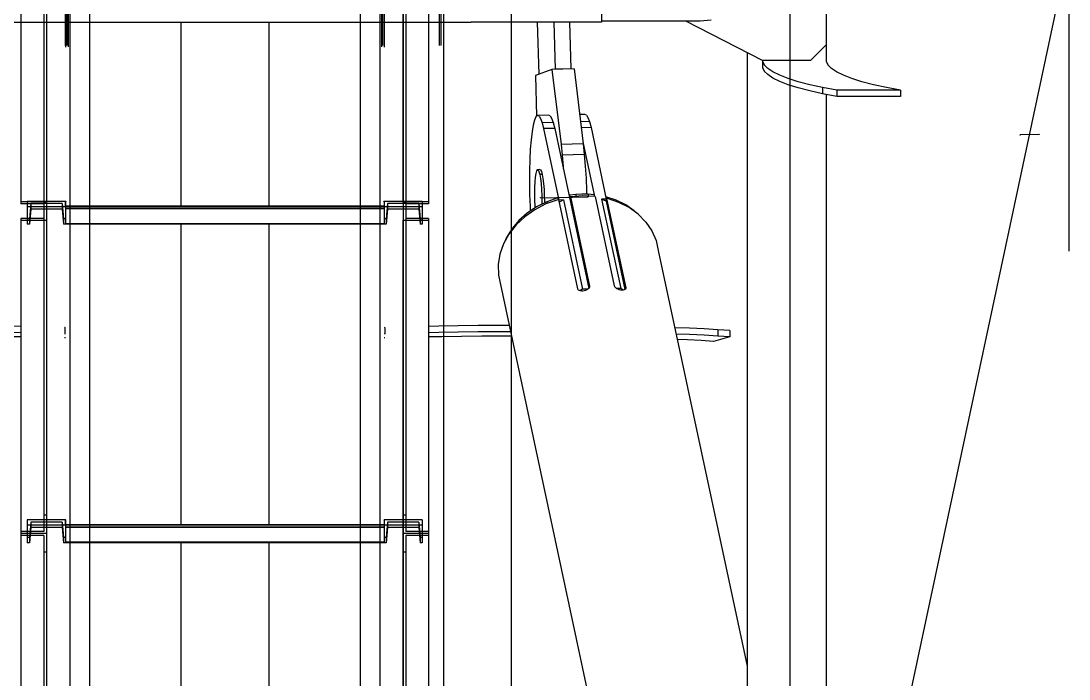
# Model space of a CAD drawing. Header units: millimetres. Extents: x 150209.93 to 150215.05, y 136675.65 to 136679.93.
# Drawn here: x 150211.3365 to 150211.4023, y 136676.6009 to 136676.6423 of the extents above; entities that cross this region are included whole.
import ezdxf

# ---------------------------------------------------------------- set-up
doc = ezdxf.new("R2010")
doc.units = ezdxf.units.MM
doc.header["$LTSCALE"] = 0.25
for name, pattern in [('CENTER', [50.8, 31.75, -6.35, 6.35, -6.35]), ('XKITLINE00', [0]), ('XKITLINE02', [4, 2, -2]), ('XKITLINE03', [6, 3, -1, 1, -1])]:
    doc.linetypes.add(name, pattern=pattern)

# ---------------------------------------------------------------- blocks, each defined once
blk = doc.blocks.new('çatıı')
at = {"color": 8, "linetype": 'CENTER'}
for p, q in [((12195, 4763.35), (12195, 6431.43)), ((12370, 3985.69), (12370, 5629.8)), ((12282.5, 4670.27), (12282.5, 5490.27)), ((12370, 4260.27), (12195, 5080.27)), ((12282.5, 4670.27), (12370, 5080.27)), ((12360.58, 5022.26), (12354.63, 5022.13)), ((12204.15, 5002.39), (12219.02, 5002.72))]:
    blk.add_line(p, q, dxfattribs=at)
at = {"color": 1, "linetype": 'XKITLINE03'}
for p, q in [((12049, 4289.12), (12049, 5553.53)), ((12160.98, 4289.11), (12160.98, 5553.53)), ((12054.98, 5549.66), (12055.01, 4280.28)), ((12154.98, 4280.28), (12154.98, 5549.66)), ((12049, 5096.97), (12049, 5001.09)), ((12160.98, 5001.09), (12160.98, 5096.97)), ((12055, 4999.55), (12055, 5001.25)), ((12154.98, 5001.25), (12154.98, 4999.55)), ((12055, 4999.73), (12154.98, 4999.73)), ((12049, 4995.28), (12049, 4896.99)), ((12160.98, 4896.99), (12160.98, 4995.28)), ((12055, 4899.56), (12055, 4901.26)), ((12055, 4899.74), (12154.98, 4899.74)), ((12154.98, 4901.26), (12154.98, 4899.56)), ((12049, 4896.99), (12049, 4801.11)), ((12160.98, 4801.11), (12160.98, 4896.99))]:
    blk.add_line(p, q, dxfattribs=at)
at = {"color": 116, "linetype": 'XKITLINE02', "true_color": 0x136734}
for p, q in [((12054.92, 5550.18), (12054.92, 4280.33)), ((12055.45, 5550.14), (12055.45, 4279.7)), ((12153.68, 5550.19), (12153.68, 4278.85)), ((12154.53, 5550.14), (12154.53, 4279.7)), ((12155.06, 5550.18), (12155.06, 4280.34)), ((12172.3, 5550.18), (12172.3, 4297.68)), ((12172.83, 5550.14), (12172.83, 4298.1)), ((12054.98, 5549.66), (12055.01, 4280.28)), ((12054.99, 5549.97), (12055.02, 4280.58)), ((12055.83, 5549.68), (12055.86, 4280.3)), ((12055.84, 5549.94), (12055.87, 4280.56)), ((12062.48, 5549.67), (12062.51, 4280.29)), ((12062.48, 5549.66), (12062.51, 4280.28)), ((12062.49, 5549.95), (12062.52, 4280.57)), ((12147.48, 5549.96), (12147.48, 4280.57)), ((12147.48, 5549.67), (12147.48, 4280.28)), ((12154.13, 5549.94), (12154.13, 4280.56)), ((12154.13, 5549.68), (12154.13, 4280.3)), ((12154.98, 5549.96), (12154.98, 4280.58)), ((12154.98, 5549.66), (12154.98, 4280.28)), ((12056.3, 5103.12), (12056.3, 5057.42)), ((12062.5, 5103.12), (12062.5, 5057.42)), ((12147.48, 5103.12), (12147.48, 5057.42)), ((12153.68, 5103.12), (12153.68, 5057.42)), ((12173.68, 5103.12), (12173.68, 5057.42)), ((12160.98, 5096.97), (12160.98, 4995.2)), ((12161.78, 5096.38), (12161.78, 4995.2)), ((12168.98, 5096.97), (12168.98, 5000.5)), ((12041, 5094.93), (12041, 5000.5)), ((12048.2, 5094.93), (12048.2, 4995.2)), ((12049, 5094.93), (12049, 4995.2)), ((12049, 5001.09), (12041, 5001.09)), ((12043, 5001.25), (12043, 4999.55)), ((12043, 5001.25), (12043, 4995.75)), ((12055, 5001.25), (12043, 5001.25)), ((12049, 5001.02), (12048.2, 5001.02)), ((12048.2, 5001.02), (12048.2, 4995.85)), ((12048.2, 5001.02), (12048.2, 4897.57)), ((12049, 5001.02), (12049, 4995.28)), ((12049, 5001.02), (12049, 4896.99)), ((12055, 5001.25), (12055, 4999.55)), ((12055, 5001.25), (12055, 4995.75)), ((12154.98, 5001.25), (12154.98, 4994.05)), ((12166.98, 5001.25), (12154.98, 5001.25)), ((12168.98, 5001.09), (12160.98, 5001.09)), ((12160.98, 5001.02), (12160.98, 4901.26)), ((12161.78, 5001.02), (12160.98, 5001.02)), ((12161.78, 5001.02), (12161.78, 4897.56)), ((12166.98, 5001.25), (12166.98, 4994.05)), ((12048.2, 5000.5), (12041, 5000.5)), ((12043, 4999.55), (12043, 4994.05)), ((12055, 4999.55), (12043, 4999.55)), ((12044.07, 5000.55), (12043.68, 4995.75)), ((12044.07, 4998.85), (12043.68, 4994.05)), ((12044.07, 5000.55), (12044.07, 4998.85)), ((12053.94, 5000.55), (12044.07, 5000.55)), ((12053.94, 4998.85), (12044.07, 4998.85)), ((12053.94, 5000.55), (12053.94, 4998.85)), ((12053.94, 5000.55), (12054.32, 4995.75)), ((12053.94, 4998.85), (12054.32, 4994.05)), ((12055, 4999.73), (12055, 4994.05)), ((12062.5, 4999.73), (12055, 4999.73)), ((12055, 4999.55), (12055, 4994.05)), ((12154.98, 4999.55), (12055, 4999.55)), ((12154.98, 4999.01), (12055, 4999.01)), ((12154.98, 4998.86), (12055, 4998.86)), ((12154.98, 4999.73), (12147.48, 4999.73)), ((12154.98, 4999.73), (12154.98, 4994.05)), ((12166.98, 4999.55), (12154.98, 4999.55)), ((12156.05, 5000.55), (12155.66, 4995.75)), ((12156.05, 4998.85), (12155.66, 4994.05)), ((12165.92, 5000.55), (12156.05, 5000.55)), ((12156.05, 5000.55), (12156.05, 4998.85)), ((12165.92, 4998.85), (12156.05, 4998.85)), ((12168.98, 5000.5), (12161.78, 5000.5)), ((12165.92, 5000.55), (12166.3, 4995.75)), ((12165.92, 5000.55), (12165.92, 4998.85)), ((12165.92, 4998.85), (12166.3, 4994.05)), ((12048.2, 4995.85), (12041, 4995.85)), ((12041, 4995.85), (12041, 4995.28)), ((12041, 4995.85), (12041, 4896.99)), ((12049, 4995.28), (12041, 4995.28)), ((12043, 4995.75), (12043, 4994.05)), ((12043.68, 4995.75), (12043, 4995.75)), ((12043.68, 4995.75), (12043.68, 4994.05)), ((12049, 4995.2), (12048.2, 4995.2)), ((12054.32, 4995.75), (12054.32, 4994.05)), ((12055, 4995.75), (12054.32, 4995.75)), ((12055, 4995.75), (12055, 4994.05)), ((12062.5, 4994.23), (12055, 4994.23)), ((12062.5, 4994.22), (12055, 4994.22)), ((12154.98, 4994.23), (12147.48, 4994.23)), ((12154.98, 4994.22), (12147.48, 4994.22)), ((12155.66, 4995.75), (12154.98, 4995.75)), ((12155.66, 4995.75), (12155.66, 4994.05)), ((12168.98, 4995.28), (12160.98, 4995.28)), ((12161.78, 4995.2), (12160.98, 4995.2)), ((12168.98, 4995.85), (12161.78, 4995.85)), ((12166.98, 4995.75), (12166.3, 4995.75)), ((12166.3, 4995.75), (12166.3, 4994.05)), ((12168.98, 4995.85), (12168.98, 4896.99)), ((12043.68, 4994.05), (12043, 4994.05)), ((12055, 4994.05), (12054.32, 4994.05)), ((12062.5, 4994.06), (12055, 4994.06)), ((12062.5, 4994.05), (12055, 4994.05)), ((12154.98, 4994.06), (12147.48, 4994.06)), ((12154.98, 4994.05), (12147.48, 4994.05)), ((12155.66, 4994.05), (12154.98, 4994.05)), ((12166.98, 4994.05), (12166.3, 4994.05)), ((12049, 4902.73), (12048.2, 4902.73)), ((12160.98, 4902.73), (12160.98, 4896.99)), ((12161.78, 4902.73), (12160.98, 4902.73)), ((12161.78, 4902.73), (12161.78, 4897.56)), ((12043, 4901.26), (12043, 4899.56)), ((12043, 4901.26), (12043, 4895.76)), ((12055, 4901.26), (12043, 4901.26)), ((12043, 4899.56), (12043, 4894.06)), ((12055, 4899.56), (12043, 4899.56)), ((12044.07, 4900.56), (12043.68, 4895.76)), ((12044.07, 4898.86), (12043.68, 4894.06)), ((12044.07, 4900.56), (12044.07, 4898.86)), ((12053.94, 4900.56), (12044.07, 4900.56)), ((12053.94, 4898.86), (12044.07, 4898.86)), ((12053.94, 4900.56), (12053.94, 4898.86)), ((12053.94, 4900.56), (12054.32, 4895.76)), ((12053.94, 4898.86), (12054.32, 4894.06)), ((12055, 4901.26), (12055, 4899.56)), ((12055, 4901.26), (12055, 4895.76)), ((12055, 4899.74), (12055, 4894.06)), ((12062.5, 4899.74), (12055, 4899.74)), ((12055, 4899.56), (12055, 4894.06)), ((12154.98, 4899.56), (12055, 4899.56)), ((12154.98, 4899.02), (12055, 4899.02)), ((12154.98, 4898.87), (12055, 4898.87)), ((12154.98, 4899.74), (12147.48, 4899.74)), ((12154.98, 4901.26), (12154.98, 4894.06)), ((12166.98, 4901.26), (12154.98, 4901.26)), ((12154.98, 4899.74), (12154.98, 4894.06)), ((12166.98, 4899.56), (12154.98, 4899.56)), ((12156.05, 4900.56), (12155.66, 4895.76)), ((12156.05, 4898.86), (12155.66, 4894.06)), ((12165.92, 4900.56), (12156.05, 4900.56)), ((12156.05, 4900.56), (12156.05, 4898.86)), ((12165.92, 4898.86), (12156.05, 4898.86)), ((12165.92, 4900.56), (12166.3, 4895.76)), ((12165.92, 4900.56), (12165.92, 4898.86)), ((12165.92, 4898.86), (12166.3, 4894.06)), ((12166.98, 4901.26), (12166.98, 4894.06)), ((12048.2, 4897.57), (12041, 4897.57)), ((12049, 4896.99), (12041, 4896.99)), ((12041, 4896.99), (12041, 4896.4)), ((12049, 4896.99), (12041, 4896.99)), ((12041, 4896.99), (12041, 4800.52)), ((12048.2, 4896.4), (12041, 4896.4)), ((12043, 4895.76), (12043, 4894.06)), ((12043.68, 4895.76), (12043, 4895.76)), ((12043.68, 4895.76), (12043.68, 4894.06)), ((12048.2, 4896.4), (12048.2, 4891.1)), ((12048.2, 4896.4), (12048.2, 4795.22)), ((12049, 4896.99), (12049, 4891.1)), ((12049, 4896.99), (12049, 4795.22)), ((12054.32, 4895.76), (12054.32, 4894.06)), ((12055, 4895.76), (12054.32, 4895.76)), ((12055, 4895.76), (12055, 4894.06)), ((12155.66, 4895.76), (12154.98, 4895.76)), ((12155.66, 4895.76), (12155.66, 4894.06)), ((12168.98, 4896.99), (12160.98, 4896.99)), ((12160.98, 4896.99), (12160.98, 4795.22)), ((12168.98, 4896.99), (12160.98, 4896.99)), ((12168.98, 4897.56), (12161.78, 4897.56)), ((12161.78, 4896.4), (12161.78, 4795.22)), ((12168.98, 4896.4), (12161.78, 4896.4)), ((12166.98, 4895.76), (12166.3, 4895.76)), ((12166.3, 4895.76), (12166.3, 4894.06)), ((12168.98, 4897.56), (12168.98, 4896.99)), ((12168.98, 4896.99), (12168.98, 4800.52)), ((12043.68, 4894.06), (12043, 4894.06)), ((12055, 4894.06), (12054.32, 4894.06)), ((12062.5, 4894.24), (12055, 4894.24)), ((12062.5, 4894.23), (12055, 4894.23)), ((12062.5, 4894.07), (12055, 4894.07)), ((12062.5, 4894.06), (12055, 4894.06)), ((12154.98, 4894.24), (12147.48, 4894.24)), ((12154.98, 4894.23), (12147.48, 4894.23)), ((12154.98, 4894.07), (12147.48, 4894.07)), ((12154.98, 4894.06), (12147.48, 4894.06)), ((12155.66, 4894.06), (12154.98, 4894.06)), ((12166.98, 4894.06), (12166.3, 4894.06)), ((12049, 4891.1), (12048.2, 4891.1)), ((12161.78, 4891.1), (12160.98, 4891.1))]:
    blk.add_line(p, q, dxfattribs=at)
at = {"color": 8, "linetype": 'XKITLINE00'}
for p, q in [((12293.8, 5105.7), (12293.8, 5050.39)), ((12223.2, 5065.56), (12223.2, 5057.48)), ((12182.19, 5057.42), (12027.8, 5057.42)), ((12091.2, 5057.42), (12091.2, 4999.73)), ((12118.8, 5057.42), (12118.8, 4999.73)), ((12182.36, 5057.45), (12182.19, 5057.42)), ((12182.6, 5057.46), (12182.36, 5057.45)), ((12182.89, 5057.48), (12182.6, 5057.46)), ((12183.2, 5057.48), (12182.89, 5057.48)), ((12223.2, 5057.48), (12183.2, 5057.48)), ((12203.05, 5057.48), (12203.51, 5041.13)), ((12208.24, 5057.48), (12208.66, 5042.7)), ((12213.2, 5057.48), (12213.61, 5042.81)), ((12254.2, 5057.83), (12223.2, 5057.83)), ((12273.8, 5045.47), (12249.67, 5057.83)), ((12257.64, 5058.09), (12254.2, 5057.83)), ((12293.8, 5050.39), (12288.8, 5045.47)), ((12293.8, 5050.39), (12293.8, 5045.19)), ((12268.91, 5047.97), (12268.91, 4739.66)), ((12273.76, 5045.48), (12273.76, 5043.28)), ((12273.76, 5045.25), (12274.31, 5044.12)), ((12288.8, 5045.47), (12273.8, 5045.47)), ((12274.31, 5044.12), (12275.4, 5043)), ((12293.8, 5046.45), (12293.76, 5046.38)), ((12293.76, 5046.38), (12293.76, 5045.25)), ((12293.76, 5045.25), (12294.31, 5044.12)), ((12294.31, 5044.12), (12295.4, 5043)), ((12207.67, 5042.67), (12202.52, 5040.77)), ((12202.52, 5040.77), (12202.88, 5027.98)), ((12214.61, 5042.83), (12207.67, 5042.67)), ((12207.67, 5042.67), (12210.54, 5019.14)), ((12213.61, 5042.81), (12208.66, 5042.7)), ((12214.61, 5042.83), (12217.48, 5019.29)), ((12273.76, 5043.28), (12274.31, 5042.15)), ((12274.31, 5042.15), (12275.4, 5041.03)), ((12277.03, 5041.91), (12275.4, 5043)), ((12277.03, 5039.94), (12275.4, 5041.03)), ((12279.18, 5040.84), (12277.03, 5041.91)), ((12281.83, 5039.8), (12279.18, 5040.84)), ((12297.03, 5041.91), (12295.4, 5043)), ((12299.18, 5040.84), (12297.03, 5041.91)), ((12301.83, 5039.8), (12299.18, 5040.84)), ((12279.18, 5038.87), (12277.03, 5039.94)), ((12281.83, 5037.83), (12279.18, 5038.87)), ((12284.98, 5038.81), (12281.83, 5039.8)), ((12284.98, 5036.84), (12281.83, 5037.83)), ((12288.59, 5037.87), (12284.98, 5038.81)), ((12292.65, 5036.99), (12288.59, 5037.87)), ((12292.65, 5036.99), (12292.65, 5035.02)), ((12297.11, 5036.17), (12292.65, 5036.99)), ((12304.98, 5038.81), (12301.83, 5039.8)), ((12308.59, 5037.87), (12304.98, 5038.81)), ((12312.65, 5036.99), (12308.59, 5037.87)), ((12317.11, 5036.17), (12312.65, 5036.99)), ((12288.59, 5035.9), (12284.98, 5036.84)), ((12292.65, 5035.02), (12288.59, 5035.9)), ((12297.11, 5034.2), (12292.65, 5035.02)), ((12293.8, 5034.81), (12293.8, 4464.85)), ((12297.11, 5036.17), (12297.11, 5034.2)), ((12317.11, 5036.17), (12297.11, 5036.17)), ((12317.11, 5034.2), (12297.11, 5034.2)), ((12317.11, 5036.17), (12317.11, 5034.2)), ((12202.66, 5027.77), (12202.21, 5026.78)), ((12203.13, 5028.19), (12202.66, 5027.77)), ((12206.6, 5028.27), (12203.13, 5028.19)), ((12203.62, 5028.02), (12203.13, 5028.19)), ((12203.62, 5028.02), (12204.12, 5027.26)), ((12204.12, 5027.26), (12204.6, 5025.94)), ((12207.09, 5028.1), (12206.6, 5028.27)), ((12207.09, 5028.1), (12207.59, 5027.34)), ((12207.59, 5027.34), (12208.07, 5026.01)), ((12218, 5028.52), (12216.36, 5028.49)), ((12218.49, 5028.35), (12218, 5028.52)), ((12218.49, 5028.35), (12218.99, 5027.59)), ((12218.99, 5027.59), (12219.47, 5026.27)), ((12201.79, 5025.22), (12201.43, 5023.15)), ((12202.21, 5026.78), (12201.79, 5025.22)), ((12208.07, 5026.01), (12204.6, 5025.94)), ((12204.6, 5025.94), (12205.07, 5024.08)), ((12208.54, 5024.15), (12205.07, 5024.08)), ((12205.07, 5024.08), (12209.86, 5001.65)), ((12208.07, 5026.01), (12208.54, 5024.15)), ((12208.54, 5024.15), (12219.26, 4973.94)), ((12219.47, 5026.27), (12216.64, 5026.21)), ((12219.94, 5024.41), (12216.87, 5024.34)), ((12219.47, 5026.27), (12219.94, 5024.41)), ((12219.94, 5024.41), (12224.73, 5001.98)), ((12201.13, 5020.61), (12200.89, 5017.67)), ((12201.43, 5023.15), (12201.13, 5020.61)), ((12200.89, 5017.67), (12200.72, 5014.4)), ((12217.48, 5019.29), (12210.54, 5019.14)), ((12210.54, 5019.14), (12210.9, 5015.8)), ((12217.4, 5019.97), (12220.95, 5003.34)), ((12217.48, 5019.29), (12217.84, 5015.95)), ((12200.72, 5014.4), (12200.62, 5010.87)), ((12217.84, 5015.95), (12210.9, 5015.8)), ((12210.9, 5015.8), (12211.2, 5012.17)), ((12217.84, 5015.95), (12218.14, 5012.33)), ((12200.62, 5010.87), (12200.6, 5007.18)), ((12202.83, 5010.82), (12202.61, 5010.02)), ((12203.07, 5011.19), (12202.83, 5010.82)), ((12203.87, 5011.21), (12203.07, 5011.19)), ((12203.33, 5011.13), (12203.07, 5011.19)), ((12203.33, 5011.13), (12203.59, 5010.62)), ((12203.59, 5010.62), (12203.84, 5009.7)), ((12204.12, 5011.14), (12203.87, 5011.21)), ((12204.12, 5011.14), (12204.38, 5010.64)), ((12204.38, 5010.64), (12204.63, 5009.72)), ((12211.2, 5012.17), (12211.25, 5011.47)), ((12218.14, 5012.33), (12218.38, 5008.49)), ((12202.29, 5007.34), (12202.21, 5005.58)), ((12202.43, 5008.84), (12202.29, 5007.34)), ((12202.61, 5010.02), (12202.43, 5008.84)), ((12204.63, 5009.72), (12203.84, 5009.7)), ((12203.84, 5009.7), (12204.06, 5008.41)), ((12204.06, 5008.41), (12204.25, 5006.82)), ((12204.63, 5009.72), (12204.85, 5008.43)), ((12204.85, 5008.43), (12205.04, 5006.84)), ((12218.38, 5008.49), (12218.54, 5004.52)), ((12200.6, 5007.18), (12200.66, 5003.42)), ((12202.21, 5005.58), (12202.19, 5003.67)), ((12204.25, 5006.82), (12204.39, 5005.01)), ((12204.39, 5005.01), (12204.48, 5003.06)), ((12205.04, 5006.84), (12205.19, 5005.02)), ((12205.19, 5005.02), (12205.28, 5003.08)), ((12218.54, 5004.52), (12218.56, 5003.5)), ((12200.66, 5003.42), (12200.8, 4999.68)), ((12202.19, 5003.67), (12202.22, 5001.69)), ((12202.22, 5001.69), (12202.32, 4999.74)), ((12206.06, 5001.14), (12202.85, 4999.53)), ((12204.48, 5003.06), (12204.52, 5001.08)), ((12204.52, 5001.08), (12204.51, 5000.36)), ((12205.28, 5003.08), (12205.31, 5001.1)), ((12205.31, 5001.1), (12205.31, 5000.76)), ((12209.52, 5001.77), (12205.79, 5000.43)), ((12209.49, 5002.35), (12206.06, 5001.14)), ((12206.06, 5001.14), (12206.18, 5000.57)), ((12209.49, 5002.35), (12209.61, 5001.79)), ((12209.77, 5001.82), (12209.52, 5001.77)), ((12209.77, 5001.82), (12215.75, 4973.79)), ((12209.86, 5001.65), (12209.85, 5001.47)), ((12211.32, 5001.68), (12209.86, 5001.65)), ((12211.32, 5001.68), (12209.94, 5001.01)), ((12211.32, 5001.68), (12217.3, 4973.64)), ((12213.21, 5003.17), (12213.16, 5002.49)), ((12215.15, 5003.41), (12213.21, 5003.17)), ((12213.21, 5003.17), (12213.45, 5002.05)), ((12213.45, 5002.05), (12213.4, 5001.37)), ((12213.49, 5002.63), (12213.42, 5001.64)), ((12213.42, 5001.64), (12219.31, 4974.02)), ((12217.37, 5002.97), (12213.49, 5002.63)), ((12213.49, 5002.63), (12219.47, 4974.59)), ((12217.09, 5003.51), (12215.15, 5003.41)), ((12215.15, 5003.41), (12215.28, 5002.79)), ((12219.03, 5003.49), (12217.09, 5003.51)), ((12221.22, 5002.8), (12217.37, 5002.97)), ((12219.03, 5003.49), (12219.15, 5002.89)), ((12220.94, 5003.34), (12219.03, 5003.49)), ((12220.94, 5003.34), (12221.05, 5002.81)), ((12221.22, 5002.8), (12227.2, 4974.77)), ((12224.73, 5001.98), (12223.27, 5001.95)), ((12223.27, 5001.95), (12229.25, 4973.91)), ((12224.68, 5001.27), (12223.27, 5001.95)), ((12227.84, 5001.62), (12224.58, 5002.68)), ((12224.73, 5001.98), (12224.68, 5001.27)), ((12224.68, 5001.27), (12230.59, 4973.57)), ((12224.72, 5001.92), (12224.8, 5001.57)), ((12224.8, 5001.57), (12224.76, 5000.92)), ((12224.84, 5002.16), (12224.77, 5001.14)), ((12224.77, 5001.14), (12230.64, 4973.62)), ((12224.84, 5002.16), (12230.82, 4974.12)), ((12225.08, 5002.12), (12224.84, 5002.16)), ((12228.65, 5000.93), (12225.08, 5002.12)), ((12227.84, 5001.62), (12227.93, 5001.17)), ((12230.85, 5000.15), (12227.84, 5001.62)), ((12231.9, 4999.29), (12228.65, 5000.93)), ((12199.91, 4997.56), (12197.32, 4995.27)), ((12202.3, 4998.63), (12199.16, 4996.42)), ((12202.85, 4999.53), (12199.91, 4997.56)), ((12200.8, 4999.68), (12200.88, 4998.21)), ((12205.79, 5000.43), (12202.3, 4998.63)), ((12202.32, 4999.74), (12202.36, 4999.2)), ((12233.53, 4998.31), (12230.85, 5000.15)), ((12234.77, 4997.21), (12231.9, 4999.29)), ((12234.44, 4997.45), (12233.53, 4998.31)), ((12197.32, 4995.27), (12195.14, 4992.72)), ((12199.16, 4996.42), (12196.43, 4993.85)), ((12234.77, 4997.21), (12237.17, 4994.76)), ((12237.17, 4994.76), (12239.05, 4991.99)), ((12091.2, 4994.05), (12091.2, 4899.74)), ((12118.8, 4994.05), (12118.8, 4899.74)), ((12194.18, 4990.99), (12192.46, 4987.91)), ((12195.14, 4992.72), (12193.4, 4989.95)), ((12196.43, 4993.85), (12194.18, 4990.99)), ((12239.05, 4991.99), (12240.36, 4988.98)), ((12192.46, 4987.91), (12191.33, 4984.68)), ((12193.4, 4989.95), (12192.74, 4988.42)), ((12240.36, 4988.98), (12241.07, 4985.79)), ((12191.33, 4984.68), (12190.8, 4981.39)), ((12241.07, 4985.79), (12241.07, 4985.63)), ((12241.07, 4985.79), (12268.91, 4855.34)), ((12190.8, 4981.39), (12190.89, 4978.11)), ((12190.89, 4978.11), (12253.17, 4686.31)), ((12219.47, 4974.59), (12219.45, 4974.33)), ((12219.47, 4974.59), (12219.47, 4974.36)), ((12227.2, 4974.77), (12227.3, 4974.53)), ((12227.3, 4974.53), (12227.33, 4974.49)), ((12227.33, 4974.49), (12227.48, 4974.29)), ((12215.75, 4973.79), (12215.85, 4973.57)), ((12215.85, 4973.57), (12216.03, 4973.38)), ((12216.3, 4973.23), (12216.03, 4973.38)), ((12216.63, 4973.13), (12216.3, 4973.23)), ((12217.3, 4973.64), (12216.39, 4973.2)), ((12217.01, 4973.08), (12216.63, 4973.13)), ((12217.41, 4973.09), (12217.01, 4973.08)), ((12218.99, 4973.68), (12217.3, 4973.64)), ((12217.83, 4973.16), (12217.41, 4973.09)), ((12218.24, 4973.27), (12217.83, 4973.16)), ((12218.62, 4973.44), (12218.24, 4973.27)), ((12218.94, 4973.64), (12218.62, 4973.44)), ((12219.2, 4973.87), (12218.94, 4973.64)), ((12219.38, 4974.11), (12219.2, 4973.87)), ((12219.45, 4974.31), (12219.38, 4974.11)), ((12219.47, 4974.36), (12219.45, 4974.31)), ((12227.74, 4974.06), (12227.48, 4974.29)), ((12228.06, 4973.84), (12227.74, 4974.06)), ((12229.25, 4973.91), (12228, 4973.88)), ((12228.43, 4973.66), (12228.06, 4973.84)), ((12228.83, 4973.51), (12228.43, 4973.66)), ((12229.23, 4973.41), (12228.83, 4973.51)), ((12229.63, 4973.36), (12229.23, 4973.41)), ((12230.27, 4973.42), (12229.25, 4973.91)), ((12230, 4973.37), (12229.63, 4973.36)), ((12230.31, 4973.43), (12230, 4973.37)), ((12230.56, 4973.55), (12230.31, 4973.43)), ((12230.74, 4973.7), (12230.56, 4973.55)), ((12230.83, 4973.9), (12230.74, 4973.7)), ((12230.82, 4974.12), (12230.8, 4973.85)), ((12230.82, 4974.12), (12230.83, 4973.9)), ((12041, 4962.01), (12037.82, 4962.08)), ((12054.77, 4961.63), (12054.72, 4961.63)), ((12054.77, 4961.63), (12054.77, 4959.63)), ((12055, 4961.57), (12054.77, 4961.63)), ((12155.22, 4961.63), (12154.98, 4961.56)), ((12155.27, 4961.63), (12155.22, 4961.63)), ((12155.22, 4961.63), (12155.22, 4959.63)), ((12172.17, 4962.08), (12168.98, 4962.01)), ((12178.27, 4962.18), (12172.17, 4962.08)), ((12184.54, 4962.26), (12178.27, 4962.18)), ((12190.91, 4962.31), (12184.54, 4962.26)), ((12194.26, 4962.32), (12190.91, 4962.31)), ((12250.82, 4961.41), (12246.2, 4961.59)), ((12255.47, 4961.2), (12250.82, 4961.41)), ((12041, 4958.7), (12036.93, 4958.76)), ((12041, 4960.01), (12037.82, 4960.08)), ((12054.77, 4959.63), (12054.72, 4959.63)), ((12055, 4958.37), (12054.72, 4958.38)), ((12055, 4959.57), (12054.77, 4959.63)), ((12155.22, 4959.63), (12154.98, 4959.57)), ((12155.27, 4958.38), (12154.98, 4958.37)), ((12155.27, 4959.63), (12155.22, 4959.63)), ((12172.17, 4960.08), (12168.98, 4960.01)), ((12173.07, 4958.76), (12168.98, 4958.7)), ((12178.27, 4960.18), (12172.17, 4960.08)), ((12179.33, 4958.84), (12173.07, 4958.76)), ((12184.54, 4960.26), (12178.27, 4960.18)), ((12185.71, 4958.89), (12179.33, 4958.84)), ((12190.91, 4960.31), (12184.54, 4960.26)), ((12192.15, 4958.92), (12185.71, 4958.89)), ((12194.69, 4960.32), (12190.91, 4960.31)), ((12194.99, 4958.92), (12192.15, 4958.92)), ((12250.82, 4959.41), (12246.63, 4959.58)), ((12250.26, 4957.78), (12246.98, 4957.93)), ((12255.47, 4959.2), (12250.82, 4959.41)), ((12259.73, 4960.96), (12255.47, 4961.2)), ((12259.73, 4958.97), (12255.47, 4959.2)), ((12263.55, 4958.72), (12258.34, 4957.3)), ((12263.55, 4960.71), (12259.73, 4960.96)), ((12259.73, 4960.96), (12259.73, 4958.97)), ((12263.55, 4958.72), (12259.73, 4958.97)), ((12263.55, 4960.71), (12263.55, 4958.72)), ((12254.52, 4957.55), (12250.26, 4957.78)), ((12258.34, 4957.3), (12254.52, 4957.55)), ((12091.2, 4894.06), (12091.2, 4799.75)), ((12118.8, 4894.06), (12118.8, 4799.75))]:
    blk.add_line(p, q, dxfattribs=at)
at = {"color": 7, "linetype": 'XKITLINE00'}
for p, q in [((12056.3, 5057.42), (12056.3, 4787.51)), ((12062.5, 5057.42), (12062.5, 4777.92)), ((12147.48, 5057.42), (12147.48, 4646.44)), ((12153.68, 5057.42), (12153.68, 4636.85)), ((12173.68, 5057.42), (12173.68, 4605.91)), ((12147.48, 4999.73), (12062.5, 4999.73)), ((12147.48, 4994.23), (12062.5, 4994.23)), ((12147.48, 4994.22), (12062.5, 4994.22)), ((12147.48, 4994.06), (12062.5, 4994.06)), ((12147.48, 4994.05), (12062.5, 4994.05)), ((12147.48, 4899.74), (12062.5, 4899.74)), ((12147.48, 4894.24), (12062.5, 4894.24)), ((12147.48, 4894.23), (12062.5, 4894.23)), ((12147.48, 4894.07), (12062.5, 4894.07)), ((12147.48, 4894.06), (12062.5, 4894.06))]:
    blk.add_line(p, q, dxfattribs=at)
at = {"color": 8, "linetype": 'XKITLINE00'}
for centre in [(12354.63, 5022.13), (12360.58, 5022.26), (12204.15, 5002.39), (12219.02, 5002.72)]:
    blk.add_circle(centre, 0.05, dxfattribs=at)
at = {"color": 1, "linetype": 'XKITLINE00'}
for centre in [(12049, 5001.09), (12055, 5001.25), (12154.98, 5001.25), (12160.98, 5001.09), (12055, 4999.73), (12055, 4999.55), (12154.98, 4999.73), (12154.98, 4999.55), (12049, 4995.28), (12160.98, 4995.28), (12055, 4901.26), (12055, 4899.74), (12055, 4899.56), (12154.98, 4901.26), (12154.98, 4899.74), (12154.98, 4899.56), (12049, 4896.99), (12049, 4896.99), (12160.98, 4896.99), (12160.98, 4896.99)]:
    blk.add_circle(centre, 0.05, dxfattribs=at)

msp = doc.modelspace()

# ---------------------------------------------------------------- block references
at = {"xscale": 0.0002000170049888334, "yscale": 0.0002000170049888334, "zscale": 0.0002000170049888334}
msp.add_blockref('çatıı', (150208.928067, 136675.630592), dxfattribs=at)

doc.saveas('drawing.dxf')
